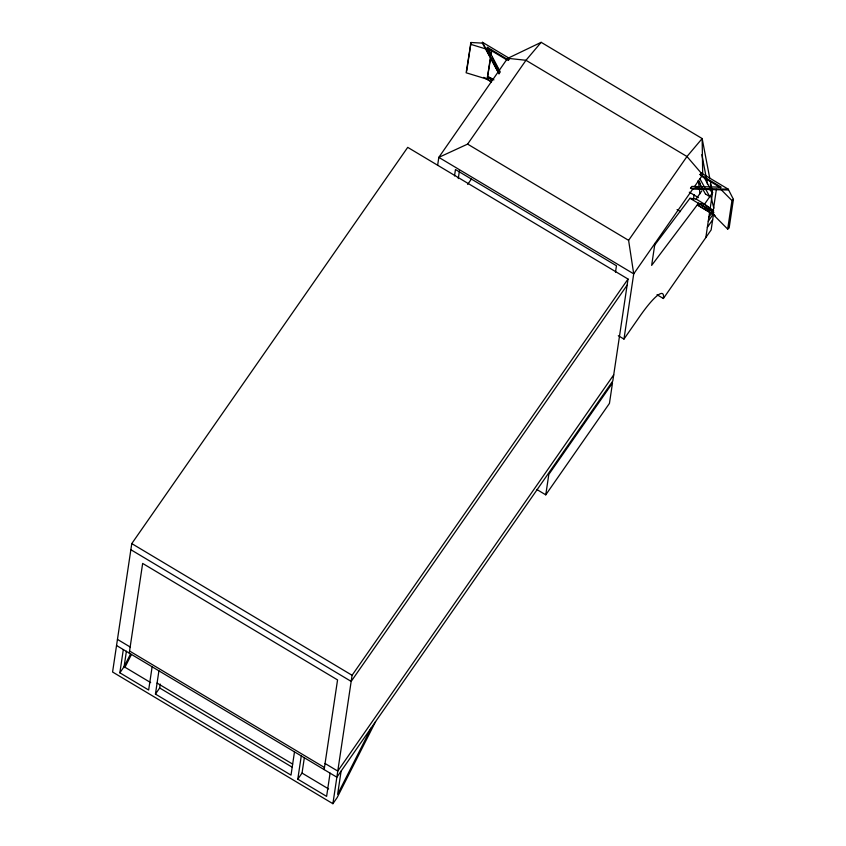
<?xml version="1.0" encoding="UTF-8"?>
<svg xmlns="http://www.w3.org/2000/svg" width="846" height="846" viewBox="0 0 846 846"><rect width="100%" height="100%" fill="white"/><g stroke="black" fill="none" stroke-linecap="round" stroke-linejoin="round"><path stroke-width="1.27" d="M116.537 645.509L336.856 777.199L612.8 380.975L628.028 279.053L407.719 147.363L131.775 543.597L112.581 672.01L332.901 803.7L337.142 797.609L375.592 721.575M152.132 666.785L148.653 690.019L119.846 672.803L123.315 649.569M126.403 651.219L124.098 666.711L119.846 672.803M129.248 653.112L142.657 563.425L337.554 679.92L324.145 769.606M294.493 751.872L291.013 775.116L155.442 694.08L158.911 670.836M155.442 694.08L159.683 687.978L160.264 684.107M330.077 773.149L326.609 796.382L297.792 779.166L301.271 755.933M297.792 779.166L302.043 773.075L304.359 757.582M332.901 803.7L352.084 675.288L628.028 279.053M341.107 771.108L337.628 794.341L371.352 727.676M437.646 165.192L438.82 157.367L506.976 59.22M482.389 43.114L482.506 42.3L509.62 58.511L508.562 60.034L506.743 59.833L487.233 48.169L487.359 47.355L500.261 71.952L499.013 73.75L482.389 43.114L470.989 42.501L466.135 72.777L487.169 79.196L490.659 58.004M466.728 71.043L470.989 42.501M454.503 175.936L455.465 169.538L616.459 265.771L615.507 272.169M458.278 178.569L459.431 170.881M487.169 79.196L490.268 58.448M490.849 54.556L491.431 50.665L470.408 44.235M491.05 55.413L491.822 50.231M545.765 494.836L548.811 474.447L612.493 383.016L609.448 403.394L545.765 494.836L536.85 489.506M618.299 335.703L623.967 339.087L633.717 273.861L628.599 240.338L686.973 156.521L702.159 138.554L541.165 42.321L507.812 58.311L525.969 60.288L686.973 156.521L702.698 174.805L702.159 138.554L709.815 178.527M654.941 243.384L651.653 265.39L698.436 203.336L704.57 204.14L713.707 210.961M693.36 199.772L694.122 194.643M705.828 237.557L709.646 212.018M710.217 208.158L712.533 192.708L710.302 181.107M716.393 189.367L712.702 214.006L727.687 229.107L729.157 227.902L733.419 199.36L728.247 189.187L701.133 172.975L700.065 174.498L701.641 176.328L720.062 187.347M713.39 214.852L711.137 229.932L663.37 298.511A50.083 8.481 -59.1 0 0 639.883 316.224L623.967 339.087M727.687 229.107L731.959 200.576L733.419 199.36M130.601 653.842L124.098 666.711L150.683 682.606M124.785 667.631L131.299 654.762M715.113 215.635L697.432 205.07L698.436 203.336M697.432 205.07L698.807 203.389L712.861 211.796M709.17 210.39L703.015 205.8L704.02 204.066L713.252 210.961M693.001 188.732L633.717 273.861L438.82 157.367L467.605 144.106L525.969 60.288L541.165 42.321M467.658 184.417L471.359 179.109M728.12 190.001L692.747 189.092L690.516 188.214L691.764 186.416L721.278 187.178L700.065 174.498M694.492 186.585L702.011 175.799M627.119 285.176L351.175 681.4L130.855 549.71M654.275 245.604L689.966 198.271L696.099 199.074L701.852 190.805M699.928 178.781L709.762 196.684L705.585 194.03M708.874 217.168L713.516 210.506M708.261 221.25L713.569 213.626M707.351 227.363L712.66 219.749M613.71 374.863L337.766 771.087L325.065 763.494M695.296 187.326L697.876 187.389M690.516 188.214L728.247 189.187M703.015 205.8L703.565 205.874M487.465 76.394L493.313 79.355M488.11 76.923L493.948 79.884M487.359 47.355L508.562 60.034M689.3 192.179L698.373 197.604M696.099 199.074L704.57 204.14L712.533 192.708L711.898 190.17M487.687 77.198L492.012 79.788M488.068 77.599L492.488 80.243M689.966 198.271L713.908 212.589M485.593 78.276L491.008 81.512M697.802 205.113L714.024 214.81M483.753 77.346L491.484 81.967M677.086 209.586L680.48 211.616M467.605 144.106L628.599 240.338M657.014 294.715L663.37 298.511M131.775 543.597L352.084 675.288M117.457 639.396L130.168 647M129.565 651.018L324.462 767.502M157.081 683.071L292.663 764.107M159.683 687.978L291.87 766.994M302.043 773.075L328.639 788.969M716.974 185.475L718.73 187.252M720.496 189.028L731.959 200.576M709.974 189.98L712.533 192.708L710.682 189.356M703.925 177.047L709.456 187.114M698.151 180.727L705.522 194.157M487.825 49.301L490.796 54.958M491.981 57.221L499.108 70.8M482.506 42.3L499.013 73.75M710.312 183.836L711.264 187.643M711.01 196.864L713.865 208.285M699.621 181.837L700.9 186.955M701.852 154.638L707.531 184.291M698.352 180.695L699.98 193.734"/></g></svg>
